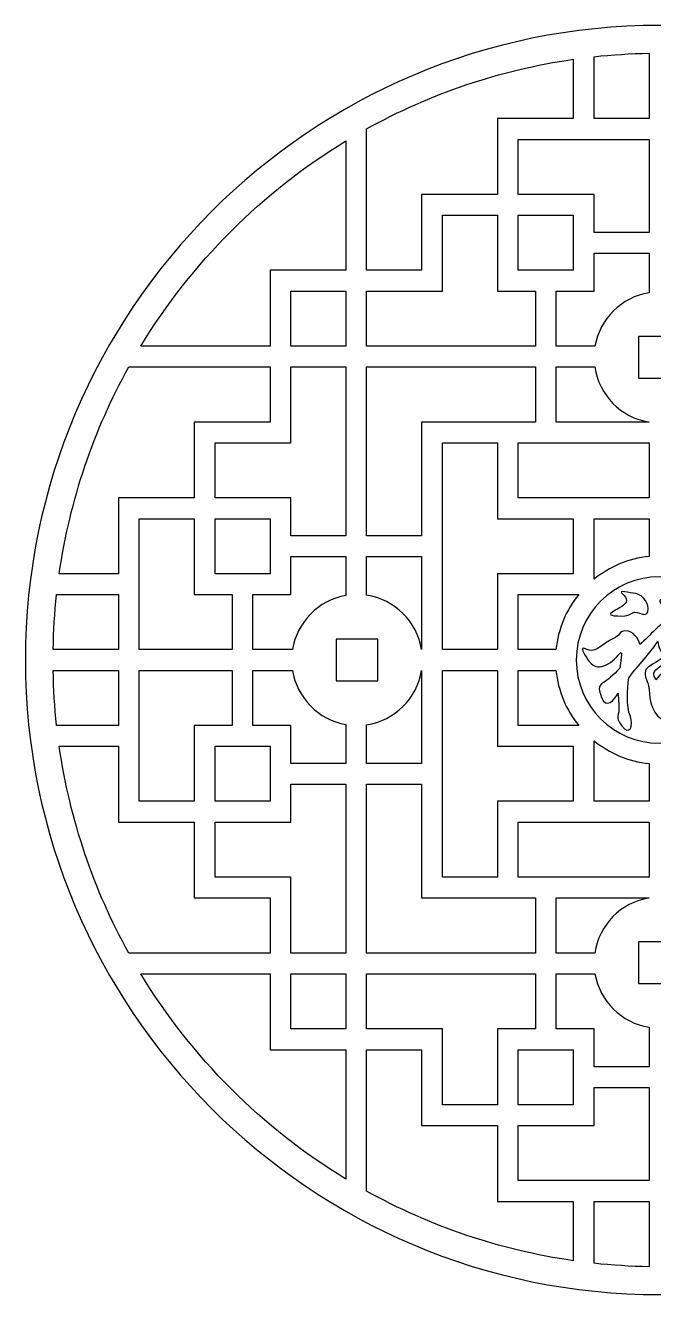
# Model space of a CAD drawing. Header units: centimetres. Extents: x -27 to -22.95, y -0.1 to 3.95.
# Drawn here: x -26.999 to -24.994, y -0.102 to 3.946 of the extents above; entities that cross this region are included whole.
import ezdxf

# ---------------------------------------------------------------- set-up
doc = ezdxf.new("R2010")
doc.units = ezdxf.units.CM
doc.header["$MEASUREMENT"] = 0
doc.layers.add('layer 1', color=7, linetype='Continuous')

msp = doc.modelspace()

# ---------------------------------------------------------------- linework, layer by layer
at = {"layer": 'layer 1', "color": 250}
for points, knots in [([(-24.97508, 3.94617), (-23.86027, 3.94617), (-22.95103, 3.03693), (-22.95103, 1.92211), (-22.95103, 1.92211), (-22.95103, 0.8073), (-23.86027, -0.10194), (-24.97508, -0.10194), (-24.97508, -0.10194), (-26.0899, -0.10194), (-26.99914, 0.8073), (-26.99914, 1.92211), (-26.99914, 1.92211), (-26.99914, 3.03693), (-26.0899, 3.94617), (-24.97508, 3.94617)], [0, 0, 0, 0, 0.2, 0.2, 0.2, 0.2, 0.4, 0.4, 0.4, 0.4, 0.6, 0.6, 0.6, 0.6, 1, 1, 1, 1]), ([(-25.18383, 3.84636), (-25.18383, 3.84636), (-25.18383, 3.64892), (-25.18383, 3.64892), (-25.18383, 3.64892), (-25.18383, 3.64892), (-25.00826, 3.64892), (-25.00826, 3.64892), (-25.00826, 3.64892), (-25.00826, 3.64892), (-25.00826, 3.85726), (-25.00826, 3.85726), (-25.00826, 3.85726), (-25.06745, 3.85624), (-25.12603, 3.85264), (-25.18383, 3.84636)], [0, 0, 0, 0, 0.2, 0.2, 0.2, 0.2, 0.4, 0.4, 0.4, 0.4, 0.6, 0.6, 0.6, 0.6, 1, 1, 1, 1]), ([(-25.49216, 3.64892), (-25.49216, 3.64892), (-25.25019, 3.64892), (-25.25019, 3.64892), (-25.25019, 3.64892), (-25.25019, 3.64892), (-25.25019, 3.83799), (-25.25019, 3.83799), (-25.25019, 3.83799), (-25.48627, 3.80414), (-25.70881, 3.72742), (-25.90968, 3.61605), (-25.90968, 3.61605), (-25.90968, 3.61605), (-25.90968, 3.16502), (-25.90968, 3.16502), (-25.90968, 3.16502), (-25.90968, 3.16502), (-25.73409, 3.16502), (-25.73409, 3.16502), (-25.73409, 3.16502), (-25.73409, 3.16502), (-25.73409, 3.40697), (-25.73409, 3.40697), (-25.73409, 3.40697), (-25.73409, 3.40697), (-25.49216, 3.40697), (-25.49216, 3.40697), (-25.49216, 3.40697), (-25.49216, 3.40697), (-25.49216, 3.64892), (-25.49216, 3.64892)], [0, 0, 0, 0, 0.1111111, 0.1111111, 0.1111111, 0.1111111, 0.2222222, 0.2222222, 0.2222222, 0.2222222, 0.3333333, 0.3333333, 0.3333333, 0.3333333, 0.4444444, 0.4444444, 0.4444444, 0.4444444, 0.5555556, 0.5555556, 0.5555556, 0.5555556, 0.6666667, 0.6666667, 0.6666667, 0.6666667, 0.7777778, 0.7777778, 0.7777778, 0.7777778, 1, 1, 1, 1]), ([(-26.6306, 2.92307), (-26.6306, 2.92307), (-26.21798, 2.92307), (-26.21798, 2.92307), (-26.21798, 2.92307), (-26.21798, 2.92307), (-26.21798, 3.16502), (-26.21798, 3.16502), (-26.21798, 3.16502), (-26.21798, 3.16502), (-25.97604, 3.16502), (-25.97604, 3.16502), (-25.97604, 3.16502), (-25.97604, 3.16502), (-25.97604, 3.57763), (-25.97604, 3.57763), (-25.97604, 3.57763), (-26.2432, 3.41535), (-26.46831, 3.19021), (-26.6306, 2.92307)], [0, 0, 0, 0, 0.1666667, 0.1666667, 0.1666667, 0.1666667, 0.3333333, 0.3333333, 0.3333333, 0.3333333, 0.5, 0.5, 0.5, 0.5, 0.6666667, 0.6666667, 0.6666667, 0.6666667, 1, 1, 1, 1]), ([(-25.00826, 3.286), (-25.00826, 3.286), (-25.00826, 3.58256), (-25.00826, 3.58256), (-25.00826, 3.58256), (-25.00826, 3.58256), (-25.4258, 3.58256), (-25.4258, 3.58256), (-25.4258, 3.58256), (-25.4258, 3.58256), (-25.4258, 3.40697), (-25.4258, 3.40697), (-25.4258, 3.40697), (-25.4258, 3.40697), (-25.18383, 3.40697), (-25.18383, 3.40697), (-25.18383, 3.40697), (-25.18383, 3.40697), (-25.18383, 3.286), (-25.18383, 3.286), (-25.18383, 3.286), (-25.18383, 3.286), (-25.00826, 3.286), (-25.00826, 3.286)], [0, 0, 0, 0, 0.1428571, 0.1428571, 0.1428571, 0.1428571, 0.2857143, 0.2857143, 0.2857143, 0.2857143, 0.4285714, 0.4285714, 0.4285714, 0.4285714, 0.5714286, 0.5714286, 0.5714286, 0.5714286, 0.7142857, 0.7142857, 0.7142857, 0.7142857, 1, 1, 1, 1]), ([(-25.90968, 3.09866), (-25.90968, 3.09866), (-25.90968, 2.92307), (-25.90968, 2.92307), (-25.90968, 2.92307), (-25.90968, 2.92307), (-25.37118, 2.92307), (-25.37118, 2.92307), (-25.37118, 2.92307), (-25.37118, 2.92307), (-25.37118, 3.09866), (-25.37118, 3.09866), (-25.37118, 3.09866), (-25.37118, 3.09866), (-25.49216, 3.09866), (-25.49216, 3.09866), (-25.49216, 3.09866), (-25.49216, 3.09866), (-25.49216, 3.34061), (-25.49216, 3.34061), (-25.49216, 3.34061), (-25.49216, 3.34061), (-25.66773, 3.34061), (-25.66773, 3.34061), (-25.66773, 3.34061), (-25.66773, 3.34061), (-25.66773, 3.09866), (-25.66773, 3.09866), (-25.66773, 3.09866), (-25.66773, 3.09866), (-25.90968, 3.09866), (-25.90968, 3.09866)], [0, 0, 0, 0, 0.1111111, 0.1111111, 0.1111111, 0.1111111, 0.2222222, 0.2222222, 0.2222222, 0.2222222, 0.3333333, 0.3333333, 0.3333333, 0.3333333, 0.4444444, 0.4444444, 0.4444444, 0.4444444, 0.5555556, 0.5555556, 0.5555556, 0.5555556, 0.6666667, 0.6666667, 0.6666667, 0.6666667, 0.7777778, 0.7777778, 0.7777778, 0.7777778, 1, 1, 1, 1]), ([(-25.25019, 3.34061), (-25.25019, 3.34061), (-25.4258, 3.34061), (-25.4258, 3.34061), (-25.4258, 3.34061), (-25.4258, 3.34061), (-25.4258, 3.16502), (-25.4258, 3.16502), (-25.4258, 3.16502), (-25.4258, 3.16502), (-25.25019, 3.16502), (-25.25019, 3.16502), (-25.25019, 3.16502), (-25.25019, 3.16502), (-25.25019, 3.34061), (-25.25019, 3.34061)], [0, 0, 0, 0, 0.2, 0.2, 0.2, 0.2, 0.4, 0.4, 0.4, 0.4, 0.6, 0.6, 0.6, 0.6, 1, 1, 1, 1]), ([(-25.18075, 2.92307), (-25.16555, 3.01032), (-25.09588, 3.07926), (-25.00826, 3.09335), (-25.00826, 3.09335), (-25.00826, 3.09335), (-25.00826, 3.21963), (-25.00826, 3.21963), (-25.00826, 3.21963), (-25.00826, 3.21963), (-25.18383, 3.21963), (-25.18383, 3.21963), (-25.18383, 3.21963), (-25.18383, 3.21963), (-25.18385, 3.09866), (-25.18385, 3.09866), (-25.18385, 3.09866), (-25.18385, 3.09866), (-25.30482, 3.09866), (-25.30482, 3.09866), (-25.30482, 3.09866), (-25.30482, 3.09866), (-25.30482, 2.92307), (-25.30482, 2.92307), (-25.30482, 2.92307), (-25.30482, 2.92307), (-25.18075, 2.92307), (-25.18075, 2.92307)], [0, 0, 0, 0, 0.125, 0.125, 0.125, 0.125, 0.25, 0.25, 0.25, 0.25, 0.375, 0.375, 0.375, 0.375, 0.5, 0.5, 0.5, 0.5, 0.625, 0.625, 0.625, 0.625, 0.75, 0.75, 0.75, 0.75, 1, 1, 1, 1]), ([(-25.97604, 2.92307), (-25.97604, 2.92307), (-25.97604, 3.09866), (-25.97604, 3.09866), (-25.97604, 3.09866), (-25.97604, 3.09866), (-26.15162, 3.09866), (-26.15162, 3.09866), (-26.15162, 3.09866), (-26.15162, 3.09866), (-26.15162, 2.92307), (-26.15162, 2.92307), (-26.15162, 2.92307), (-26.15162, 2.92307), (-25.97604, 2.92307), (-25.97604, 2.92307)], [0, 0, 0, 0, 0.2, 0.2, 0.2, 0.2, 0.4, 0.4, 0.4, 0.4, 0.6, 0.6, 0.6, 0.6, 1, 1, 1, 1]), ([(-25.04145, 2.95361), (-25.04145, 2.95361), (-24.90872, 2.95361), (-24.90872, 2.95361), (-24.90872, 2.95361), (-24.90872, 2.95361), (-24.90872, 2.82088), (-24.90872, 2.82088), (-24.90872, 2.82088), (-24.90872, 2.82088), (-25.04145, 2.82088), (-25.04145, 2.82088), (-25.04145, 2.82088), (-25.04145, 2.82088), (-25.04145, 2.95361), (-25.04145, 2.95361)], [0, 0, 0, 0, 0.2, 0.2, 0.2, 0.2, 0.4, 0.4, 0.4, 0.4, 0.6, 0.6, 0.6, 0.6, 1, 1, 1, 1]), ([(-26.89095, 2.19722), (-26.89095, 2.19722), (-26.70188, 2.19722), (-26.70188, 2.19722), (-26.70188, 2.19722), (-26.70188, 2.19722), (-26.70188, 2.43917), (-26.70188, 2.43917), (-26.70188, 2.43917), (-26.70188, 2.43917), (-26.45993, 2.43917), (-26.45993, 2.43917), (-26.45993, 2.43917), (-26.45993, 2.43917), (-26.45993, 2.68113), (-26.45993, 2.68113), (-26.45993, 2.68113), (-26.45993, 2.68113), (-26.21798, 2.68113), (-26.21798, 2.68113), (-26.21798, 2.68113), (-26.21798, 2.68113), (-26.21798, 2.85671), (-26.21798, 2.85671), (-26.21798, 2.85671), (-26.21798, 2.85671), (-26.66902, 2.85671), (-26.66902, 2.85671), (-26.66902, 2.85671), (-26.78042, 2.65586), (-26.85711, 2.4333), (-26.89095, 2.19722)], [0, 0, 0, 0, 0.1111111, 0.1111111, 0.1111111, 0.1111111, 0.2222222, 0.2222222, 0.2222222, 0.2222222, 0.3333333, 0.3333333, 0.3333333, 0.3333333, 0.4444444, 0.4444444, 0.4444444, 0.4444444, 0.5555556, 0.5555556, 0.5555556, 0.5555556, 0.6666667, 0.6666667, 0.6666667, 0.6666667, 0.7777778, 0.7777778, 0.7777778, 0.7777778, 1, 1, 1, 1]), ([(-25.97604, 2.3182), (-25.97604, 2.3182), (-25.97604, 2.85671), (-25.97604, 2.85671), (-25.97604, 2.85671), (-25.97604, 2.85671), (-26.15162, 2.85671), (-26.15162, 2.85671), (-26.15162, 2.85671), (-26.15162, 2.85671), (-26.15162, 2.61477), (-26.15162, 2.61477), (-26.15162, 2.61477), (-26.15162, 2.61477), (-26.39357, 2.61477), (-26.39357, 2.61477), (-26.39357, 2.61477), (-26.39357, 2.61477), (-26.39357, 2.43917), (-26.39357, 2.43917), (-26.39357, 2.43917), (-26.39357, 2.43917), (-26.15162, 2.43917), (-26.15162, 2.43917), (-26.15162, 2.43917), (-26.15162, 2.43917), (-26.15162, 2.3182), (-26.15162, 2.3182), (-26.15162, 2.3182), (-26.15162, 2.3182), (-25.97604, 2.3182), (-25.97604, 2.3182)], [0, 0, 0, 0, 0.1111111, 0.1111111, 0.1111111, 0.1111111, 0.2222222, 0.2222222, 0.2222222, 0.2222222, 0.3333333, 0.3333333, 0.3333333, 0.3333333, 0.4444444, 0.4444444, 0.4444444, 0.4444444, 0.5555556, 0.5555556, 0.5555556, 0.5555556, 0.6666667, 0.6666667, 0.6666667, 0.6666667, 0.7777778, 0.7777778, 0.7777778, 0.7777778, 1, 1, 1, 1]), ([(-25.90968, 2.85671), (-25.90968, 2.85671), (-25.90968, 2.3182), (-25.90968, 2.3182), (-25.90968, 2.3182), (-25.90968, 2.3182), (-25.73409, 2.3182), (-25.73409, 2.3182), (-25.73409, 2.3182), (-25.73409, 2.3182), (-25.73409, 2.68112), (-25.73409, 2.68112), (-25.73409, 2.68112), (-25.73409, 2.68112), (-25.37118, 2.68112), (-25.37118, 2.68112), (-25.37118, 2.68112), (-25.37118, 2.68112), (-25.37118, 2.85671), (-25.37118, 2.85671), (-25.37118, 2.85671), (-25.37118, 2.85671), (-25.90968, 2.85671), (-25.90968, 2.85671)], [0, 0, 0, 0, 0.1428571, 0.1428571, 0.1428571, 0.1428571, 0.2857143, 0.2857143, 0.2857143, 0.2857143, 0.4285714, 0.4285714, 0.4285714, 0.4285714, 0.5714286, 0.5714286, 0.5714286, 0.5714286, 0.7142857, 0.7142857, 0.7142857, 0.7142857, 1, 1, 1, 1]), ([(-25.00826, 2.68113), (-25.09764, 2.69551), (-25.16835, 2.76697), (-25.1816, 2.85671), (-25.1816, 2.85671), (-25.1816, 2.85671), (-25.30482, 2.85671), (-25.30482, 2.85671), (-25.30482, 2.85671), (-25.30482, 2.85671), (-25.30482, 2.68112), (-25.30482, 2.68112), (-25.30482, 2.68112), (-25.30482, 2.68112), (-25.00826, 2.68113), (-25.00826, 2.68113)], [0, 0, 0, 0, 0.2, 0.2, 0.2, 0.2, 0.4, 0.4, 0.4, 0.4, 0.6, 0.6, 0.6, 0.6, 1, 1, 1, 1]), ([(-25.66773, 1.95529), (-25.66773, 1.95529), (-25.49214, 1.95529), (-25.49214, 1.95529), (-25.49214, 1.95529), (-25.49214, 1.95529), (-25.49214, 2.19723), (-25.49214, 2.19723), (-25.49214, 2.19723), (-25.49214, 2.19723), (-25.25019, 2.19723), (-25.25019, 2.19723), (-25.25019, 2.19723), (-25.25019, 2.19723), (-25.25019, 2.37281), (-25.25019, 2.37281), (-25.25019, 2.37281), (-25.25019, 2.37281), (-25.49214, 2.37281), (-25.49214, 2.37281), (-25.49214, 2.37281), (-25.49214, 2.37281), (-25.49214, 2.61476), (-25.49214, 2.61476), (-25.49214, 2.61476), (-25.49214, 2.61476), (-25.66773, 2.61476), (-25.66773, 2.61476), (-25.66773, 2.61476), (-25.66773, 2.61476), (-25.66773, 1.95529), (-25.66773, 1.95529)], [0, 0, 0, 0, 0.1111111, 0.1111111, 0.1111111, 0.1111111, 0.2222222, 0.2222222, 0.2222222, 0.2222222, 0.3333333, 0.3333333, 0.3333333, 0.3333333, 0.4444444, 0.4444444, 0.4444444, 0.4444444, 0.5555556, 0.5555556, 0.5555556, 0.5555556, 0.6666667, 0.6666667, 0.6666667, 0.6666667, 0.7777778, 0.7777778, 0.7777778, 0.7777778, 1, 1, 1, 1]), ([(-25.00826, 2.43917), (-25.00826, 2.43917), (-25.00826, 2.61476), (-25.00826, 2.61476), (-25.00826, 2.61476), (-25.00826, 2.61476), (-25.42578, 2.61476), (-25.42578, 2.61476), (-25.42578, 2.61476), (-25.42578, 2.61476), (-25.42578, 2.43917), (-25.42578, 2.43917), (-25.42578, 2.43917), (-25.42578, 2.43917), (-25.00826, 2.43917), (-25.00826, 2.43917)], [0, 0, 0, 0, 0.2, 0.2, 0.2, 0.2, 0.4, 0.4, 0.4, 0.4, 0.6, 0.6, 0.6, 0.6, 1, 1, 1, 1]), ([(-26.63551, 1.95529), (-26.63551, 1.95529), (-26.33896, 1.95529), (-26.33896, 1.95529), (-26.33896, 1.95529), (-26.33896, 1.95529), (-26.33896, 2.13087), (-26.33896, 2.13087), (-26.33896, 2.13087), (-26.33896, 2.13087), (-26.45993, 2.13087), (-26.45993, 2.13087), (-26.45993, 2.13087), (-26.45993, 2.13087), (-26.45993, 2.37281), (-26.45993, 2.37281), (-26.45993, 2.37281), (-26.45993, 2.37281), (-26.63551, 2.37281), (-26.63551, 2.37281), (-26.63551, 2.37281), (-26.63551, 2.37281), (-26.63551, 1.95529), (-26.63551, 1.95529)], [0, 0, 0, 0, 0.1428571, 0.1428571, 0.1428571, 0.1428571, 0.2857143, 0.2857143, 0.2857143, 0.2857143, 0.4285714, 0.4285714, 0.4285714, 0.4285714, 0.5714286, 0.5714286, 0.5714286, 0.5714286, 0.7142857, 0.7142857, 0.7142857, 0.7142857, 1, 1, 1, 1]), ([(-26.21798, 2.19724), (-26.21798, 2.19724), (-26.21798, 2.37281), (-26.21798, 2.37281), (-26.21798, 2.37281), (-26.21798, 2.37281), (-26.39357, 2.37281), (-26.39357, 2.37281), (-26.39357, 2.37281), (-26.39357, 2.37281), (-26.39357, 2.19724), (-26.39357, 2.19724), (-26.39357, 2.19724), (-26.39357, 2.19724), (-26.21798, 2.19724), (-26.21798, 2.19724)], [0, 0, 0, 0, 0.2, 0.2, 0.2, 0.2, 0.4, 0.4, 0.4, 0.4, 0.6, 0.6, 0.6, 0.6, 1, 1, 1, 1]), ([(-25.18383, 2.17969), (-25.13484, 2.21949), (-25.07436, 2.24565), (-25.00826, 2.25227), (-25.00826, 2.25227), (-25.00826, 2.25227), (-25.00826, 2.37281), (-25.00826, 2.37281), (-25.00826, 2.37281), (-25.00826, 2.37281), (-25.18383, 2.37281), (-25.18383, 2.37281), (-25.18383, 2.37281), (-25.18383, 2.37281), (-25.18383, 2.17969), (-25.18383, 2.17969)], [0, 0, 0, 0, 0.2, 0.2, 0.2, 0.2, 0.4, 0.4, 0.4, 0.4, 0.6, 0.6, 0.6, 0.6, 1, 1, 1, 1]), ([(-26.14632, 1.95529), (-26.13223, 2.04291), (-26.06329, 2.11259), (-25.97604, 2.12778), (-25.97604, 2.12778), (-25.97604, 2.12778), (-25.97604, 2.25184), (-25.97604, 2.25184), (-25.97604, 2.25184), (-25.97604, 2.25184), (-26.15162, 2.25184), (-26.15162, 2.25184), (-26.15162, 2.25184), (-26.15162, 2.25184), (-26.15162, 2.13087), (-26.15162, 2.13087), (-26.15162, 2.13087), (-26.15162, 2.13087), (-26.27259, 2.13087), (-26.27259, 2.13087), (-26.27259, 2.13087), (-26.27259, 2.13087), (-26.27259, 1.95529), (-26.27259, 1.95529), (-26.27259, 1.95529), (-26.27259, 1.95529), (-26.14632, 1.95529), (-26.14632, 1.95529)], [0, 0, 0, 0, 0.125, 0.125, 0.125, 0.125, 0.25, 0.25, 0.25, 0.25, 0.375, 0.375, 0.375, 0.375, 0.5, 0.5, 0.5, 0.5, 0.625, 0.625, 0.625, 0.625, 0.75, 0.75, 0.75, 0.75, 1, 1, 1, 1]), ([(-25.90968, 2.12863), (-25.81994, 2.11538), (-25.74848, 2.04467), (-25.7341, 1.95529), (-25.7341, 1.95529), (-25.7341, 1.95529), (-25.73409, 2.25184), (-25.73409, 2.25184), (-25.73409, 2.25184), (-25.73409, 2.25184), (-25.90968, 2.25184), (-25.90968, 2.25184), (-25.90968, 2.25184), (-25.90968, 2.25184), (-25.90968, 2.12863), (-25.90968, 2.12863)], [0, 0, 0, 0, 0.2, 0.2, 0.2, 0.2, 0.4, 0.4, 0.4, 0.4, 0.6, 0.6, 0.6, 0.6, 1, 1, 1, 1]), ([(-24.97508, 2.18756), (-24.82888, 2.18756), (-24.70963, 2.06832), (-24.70963, 1.92211), (-24.70963, 1.92211), (-24.70963, 1.77591), (-24.82888, 1.65666), (-24.97508, 1.65666), (-24.97508, 1.65666), (-25.12129, 1.65666), (-25.24053, 1.77591), (-25.24053, 1.92211), (-25.24053, 1.92211), (-25.24053, 2.06832), (-25.12129, 2.18756), (-24.97508, 2.18756)], [0, 0, 0, 0, 0.2, 0.2, 0.2, 0.2, 0.4, 0.4, 0.4, 0.4, 0.6, 0.6, 0.6, 0.6, 1, 1, 1, 1]), ([(-24.98618, 1.85865), (-24.95525, 1.90065), (-24.89479, 1.91983), (-24.84386, 1.91983), (-24.84386, 1.91983), (-24.81949, 1.91983), (-24.77161, 1.9072), (-24.77161, 1.8758), (-24.77161, 1.8758), (-24.77161, 1.8374), (-24.79145, 1.75179), (-24.81841, 1.72486), (-24.81841, 1.72486), (-24.83253, 1.71075), (-24.84632, 1.69658), (-24.86138, 1.71571), (-24.86138, 1.71571), (-24.87205, 1.72927), (-24.88625, 1.73281), (-24.89586, 1.74887), (-24.89586, 1.74887), (-24.90133, 1.75078), (-24.9163, 1.74678), (-24.94074, 1.73687), (-24.94074, 1.73687), (-24.98677, 1.71626), (-25.00438, 1.78228), (-25.00698, 1.81463), (-25.00698, 1.81463), (-25.00853, 1.83396), (-25.01089, 1.84619), (-25.013, 1.85065), (-25.013, 1.85065), (-25.01995, 1.86533), (-25.02702, 1.88595), (-25.01245, 1.89781), (-25.01245, 1.89781), (-25.00671, 1.90249), (-24.98891, 1.91411), (-24.95935, 1.93241), (-24.95935, 1.93241), (-24.97198, 1.94978), (-24.97767, 1.96268), (-24.98036, 1.98077), (-24.98036, 1.98077), (-25.01052, 1.93694), (-25.053, 1.89411), (-25.07266, 1.86494), (-25.07266, 1.86494), (-25.07744, 1.82748), (-25.08224, 1.77719), (-25.06773, 1.74144), (-25.06773, 1.74144), (-25.05742, 1.71602), (-25.0687, 1.6752), (-25.09647, 1.71371), (-25.09647, 1.71371), (-25.10568, 1.72648), (-25.1107, 1.73449), (-25.1066, 1.74973), (-25.1066, 1.74973), (-25.10144, 1.76887), (-25.10728, 1.79631), (-25.1066, 1.81634), (-25.1066, 1.81634), (-25.11978, 1.79513), (-25.14492, 1.76292), (-25.15969, 1.8029), (-25.15969, 1.8029), (-25.16679, 1.82212), (-25.17399, 1.83904), (-25.15367, 1.85065), (-25.15367, 1.85065), (-25.1406, 1.85811), (-25.12302, 1.87352), (-25.10112, 1.89638), (-25.10112, 1.89638), (-25.10103, 1.89761), (-25.09344, 1.94556), (-25.09729, 1.94556), (-25.09729, 1.94556), (-25.09839, 1.94556), (-25.09966, 1.94479), (-25.10112, 1.94327), (-25.10112, 1.94327), (-25.1291, 1.91104), (-25.1741, 1.87439), (-25.2054, 1.92612), (-25.2054, 1.92612), (-25.2112, 1.93571), (-25.23548, 1.97022), (-25.20896, 1.95642), (-25.20896, 1.95642), (-25.18414, 1.94351), (-25.16286, 1.96617), (-25.14327, 1.97872), (-25.14327, 1.97872), (-25.13447, 1.98435), (-25.10773, 1.99601), (-25.10304, 2.00502), (-25.10304, 2.00502), (-25.09901, 2.01276), (-25.09076, 2.01474), (-25.08251, 2.01474), (-25.08251, 2.01474), (-25.05908, 2.01474), (-25.04252, 1.99171), (-25.03708, 1.97128), (-25.03708, 1.97128), (-25.00413, 2.00219), (-24.97134, 2.03693), (-24.93746, 2.06676), (-24.93746, 2.06676), (-24.95498, 2.07744), (-24.96479, 2.0863), (-24.96647, 2.09306), (-24.96647, 2.09306), (-24.97005, 2.10745), (-24.9848, 2.11594), (-24.95908, 2.11594), (-24.95908, 2.11594), (-24.93903, 2.11594), (-24.89859, 2.12749), (-24.88272, 2.13966), (-24.88272, 2.13966), (-24.86678, 2.15188), (-24.85862, 2.14569), (-24.84277, 2.13537), (-24.84277, 2.13537), (-24.81995, 2.12052), (-24.81783, 2.09164), (-24.84879, 2.09021), (-24.84879, 2.09021), (-24.87048, 2.0892), (-24.89366, 2.06948), (-24.90955, 2.05676), (-24.90955, 2.05676), (-24.91479, 2.05256), (-24.94665, 2.03154), (-24.94348, 2.0216), (-24.94348, 2.0216), (-24.92122, 2.03113), (-24.90543, 2.03951), (-24.89641, 2.04647), (-24.89641, 2.04647), (-24.86739, 2.06887), (-24.83182, 2.05484), (-24.83182, 2.01645), (-24.83182, 2.01645), (-24.83182, 1.99163), (-24.86608, 1.98784), (-24.85563, 1.96271), (-24.85563, 1.96271), (-24.85082, 1.95115), (-24.85969, 1.94847), (-24.87068, 1.94498), (-24.87068, 1.94498), (-24.8961, 1.93693), (-24.91945, 1.92672), (-24.9402, 1.91468), (-24.9402, 1.91468), (-24.94407, 1.91243), (-24.94832, 1.9119), (-24.95197, 1.91125), (-24.95197, 1.91125), (-24.95839, 1.91011), (-24.98946, 1.89523), (-24.99306, 1.8802), (-24.99306, 1.8802), (-24.99476, 1.87308), (-24.98983, 1.86742), (-24.98618, 1.85865)], [0, 0, 0, 0, 0.0227273, 0.0227273, 0.0227273, 0.0227273, 0.0454545, 0.0454545, 0.0454545, 0.0454545, 0.0681818, 0.0681818, 0.0681818, 0.0681818, 0.0909091, 0.0909091, 0.0909091, 0.0909091, 0.1136364, 0.1136364, 0.1136364, 0.1136364, 0.1363636, 0.1363636, 0.1363636, 0.1363636, 0.1590909, 0.1590909, 0.1590909, 0.1590909, 0.1818182, 0.1818182, 0.1818182, 0.1818182, 0.2045455, 0.2045455, 0.2045455, 0.2045455, 0.2272727, 0.2272727, 0.2272727, 0.2272727, 0.25, 0.25, 0.25, 0.25, 0.2727273, 0.2727273, 0.2727273, 0.2727273, 0.2954545, 0.2954545, 0.2954545, 0.2954545, 0.3181818, 0.3181818, 0.3181818, 0.3181818, 0.3409091, 0.3409091, 0.3409091, 0.3409091, 0.3636364, 0.3636364, 0.3636364, 0.3636364, 0.3863636, 0.3863636, 0.3863636, 0.3863636, 0.4090909, 0.4090909, 0.4090909, 0.4090909, 0.4318182, 0.4318182, 0.4318182, 0.4318182, 0.4545455, 0.4545455, 0.4545455, 0.4545455, 0.4772727, 0.4772727, 0.4772727, 0.4772727, 0.5, 0.5, 0.5, 0.5, 0.5227273, 0.5227273, 0.5227273, 0.5227273, 0.5454545, 0.5454545, 0.5454545, 0.5454545, 0.5681818, 0.5681818, 0.5681818, 0.5681818, 0.5909091, 0.5909091, 0.5909091, 0.5909091, 0.6136364, 0.6136364, 0.6136364, 0.6136364, 0.6363636, 0.6363636, 0.6363636, 0.6363636, 0.6590909, 0.6590909, 0.6590909, 0.6590909, 0.6818182, 0.6818182, 0.6818182, 0.6818182, 0.7045455, 0.7045455, 0.7045455, 0.7045455, 0.7272727, 0.7272727, 0.7272727, 0.7272727, 0.75, 0.75, 0.75, 0.75, 0.7727273, 0.7727273, 0.7727273, 0.7727273, 0.7954545, 0.7954545, 0.7954545, 0.7954545, 0.8181818, 0.8181818, 0.8181818, 0.8181818, 0.8409091, 0.8409091, 0.8409091, 0.8409091, 0.8636364, 0.8636364, 0.8636364, 0.8636364, 0.8863636, 0.8863636, 0.8863636, 0.8863636, 0.9090909, 0.9090909, 0.9090909, 0.9090909, 0.9318182, 0.9318182, 0.9318182, 0.9318182, 0.9545455, 0.9545455, 0.9545455, 0.9545455, 1, 1, 1, 1]), ([(-26.91023, 1.95529), (-26.91023, 1.95529), (-26.70188, 1.95529), (-26.70188, 1.95529), (-26.70188, 1.95529), (-26.70188, 1.95529), (-26.70188, 2.13086), (-26.70188, 2.13086), (-26.70188, 2.13086), (-26.70188, 2.13086), (-26.89933, 2.13086), (-26.89933, 2.13086), (-26.89933, 2.13086), (-26.90558, 2.07305), (-26.90923, 2.01449), (-26.91023, 1.95529)], [0, 0, 0, 0, 0.2, 0.2, 0.2, 0.2, 0.4, 0.4, 0.4, 0.4, 0.6, 0.6, 0.6, 0.6, 1, 1, 1, 1]), ([(-25.30524, 1.95529), (-25.29862, 2.02139), (-25.27247, 2.08188), (-25.23266, 2.13086), (-25.23266, 2.13086), (-25.23266, 2.13086), (-25.42578, 2.13086), (-25.42578, 2.13086), (-25.42578, 2.13086), (-25.42578, 2.13086), (-25.42578, 1.95529), (-25.42578, 1.95529), (-25.42578, 1.95529), (-25.42578, 1.95529), (-25.30524, 1.95529), (-25.30524, 1.95529)], [0, 0, 0, 0, 0.2, 0.2, 0.2, 0.2, 0.4, 0.4, 0.4, 0.4, 0.6, 0.6, 0.6, 0.6, 1, 1, 1, 1]), ([(-25.0941, 2.1405), (-25.08303, 2.1405), (-25.07192, 2.1358), (-25.05939, 2.1358), (-25.05939, 2.1358), (-25.03527, 2.1358), (-25.0109, 2.1096), (-25.0109, 2.0859), (-25.0109, 2.0859), (-25.0109, 2.05315), (-25.03416, 2.07416), (-25.05388, 2.07416), (-25.05388, 2.07416), (-25.05719, 2.07416), (-25.06197, 2.07211), (-25.06793, 2.06829), (-25.06793, 2.06829), (-25.0739, 2.06447), (-25.08216, 2.06242), (-25.09245, 2.06242), (-25.09245, 2.06242), (-25.18727, 2.06242), (-25.08033, 2.0857), (-25.08033, 2.11173), (-25.08033, 2.11173), (-25.08033, 2.11917), (-25.0847, 2.12644), (-25.093, 2.13345), (-25.093, 2.13345), (-25.09468, 2.13487), (-25.10006, 2.1405), (-25.0941, 2.1405)], [0, 0, 0, 0, 0.1111111, 0.1111111, 0.1111111, 0.1111111, 0.2222222, 0.2222222, 0.2222222, 0.2222222, 0.3333333, 0.3333333, 0.3333333, 0.3333333, 0.4444444, 0.4444444, 0.4444444, 0.4444444, 0.5555556, 0.5555556, 0.5555556, 0.5555556, 0.6666667, 0.6666667, 0.6666667, 0.6666667, 0.7777778, 0.7777778, 0.7777778, 0.7777778, 1, 1, 1, 1]), ([(-26.00658, 1.98848), (-26.00658, 1.98848), (-25.87385, 1.98848), (-25.87385, 1.98848), (-25.87385, 1.98848), (-25.87385, 1.98848), (-25.87385, 1.85575), (-25.87385, 1.85575), (-25.87385, 1.85575), (-25.87385, 1.85575), (-26.00658, 1.85575), (-26.00658, 1.85575), (-26.00658, 1.85575), (-26.00658, 1.85575), (-26.00658, 1.98848), (-26.00658, 1.98848)], [0, 0, 0, 0, 0.2, 0.2, 0.2, 0.2, 0.4, 0.4, 0.4, 0.4, 0.6, 0.6, 0.6, 0.6, 1, 1, 1, 1]), ([(-26.89933, 1.71333), (-26.89933, 1.71333), (-26.70188, 1.71333), (-26.70188, 1.71333), (-26.70188, 1.71333), (-26.70188, 1.71333), (-26.70188, 1.88893), (-26.70188, 1.88893), (-26.70188, 1.88893), (-26.70188, 1.88893), (-26.91023, 1.88893), (-26.91023, 1.88893), (-26.91023, 1.88893), (-26.90921, 1.82973), (-26.90561, 1.77114), (-26.89933, 1.71333)], [0, 0, 0, 0, 0.2, 0.2, 0.2, 0.2, 0.4, 0.4, 0.4, 0.4, 0.6, 0.6, 0.6, 0.6, 1, 1, 1, 1]), ([(-26.33896, 1.88893), (-26.33896, 1.88893), (-26.63551, 1.88893), (-26.63551, 1.88893), (-26.63551, 1.88893), (-26.63551, 1.88893), (-26.63551, 1.47139), (-26.63551, 1.47139), (-26.63551, 1.47139), (-26.63551, 1.47139), (-26.45993, 1.47139), (-26.45993, 1.47139), (-26.45993, 1.47139), (-26.45993, 1.47139), (-26.45993, 1.71333), (-26.45993, 1.71333), (-26.45993, 1.71333), (-26.45993, 1.71333), (-26.33896, 1.71333), (-26.33896, 1.71333), (-26.33896, 1.71333), (-26.33896, 1.71333), (-26.33896, 1.88893), (-26.33896, 1.88893)], [0, 0, 0, 0, 0.1428571, 0.1428571, 0.1428571, 0.1428571, 0.2857143, 0.2857143, 0.2857143, 0.2857143, 0.4285714, 0.4285714, 0.4285714, 0.4285714, 0.5714286, 0.5714286, 0.5714286, 0.5714286, 0.7142857, 0.7142857, 0.7142857, 0.7142857, 1, 1, 1, 1]), ([(-25.97604, 1.71645), (-26.06329, 1.73164), (-26.13223, 1.80132), (-26.14632, 1.88893), (-26.14632, 1.88893), (-26.14632, 1.88893), (-26.27259, 1.88893), (-26.27259, 1.88893), (-26.27259, 1.88893), (-26.27259, 1.88893), (-26.27259, 1.71333), (-26.27259, 1.71333), (-26.27259, 1.71333), (-26.27259, 1.71333), (-26.15162, 1.71333), (-26.15162, 1.71333), (-26.15162, 1.71333), (-26.15162, 1.71333), (-26.15162, 1.59236), (-26.15162, 1.59236), (-26.15162, 1.59236), (-26.15162, 1.59236), (-25.97604, 1.59236), (-25.97604, 1.59236), (-25.97604, 1.59236), (-25.97604, 1.59236), (-25.97604, 1.71645), (-25.97604, 1.71645)], [0, 0, 0, 0, 0.125, 0.125, 0.125, 0.125, 0.25, 0.25, 0.25, 0.25, 0.375, 0.375, 0.375, 0.375, 0.5, 0.5, 0.5, 0.5, 0.625, 0.625, 0.625, 0.625, 0.75, 0.75, 0.75, 0.75, 1, 1, 1, 1]), ([(-25.73411, 1.88893), (-25.74848, 1.79956), (-25.81994, 1.72884), (-25.90968, 1.71559), (-25.90968, 1.71559), (-25.90968, 1.71559), (-25.90968, 1.59236), (-25.90968, 1.59236), (-25.90968, 1.59236), (-25.90968, 1.59236), (-25.73409, 1.59236), (-25.73409, 1.59236), (-25.73409, 1.59236), (-25.73409, 1.59236), (-25.73411, 1.88893), (-25.73411, 1.88893)], [0, 0, 0, 0, 0.2, 0.2, 0.2, 0.2, 0.4, 0.4, 0.4, 0.4, 0.6, 0.6, 0.6, 0.6, 1, 1, 1, 1]), ([(-25.49214, 1.88893), (-25.49214, 1.88893), (-25.66773, 1.88893), (-25.66773, 1.88893), (-25.66773, 1.88893), (-25.66773, 1.88893), (-25.66773, 1.22944), (-25.66773, 1.22944), (-25.66773, 1.22944), (-25.66773, 1.22944), (-25.49214, 1.22944), (-25.49214, 1.22944), (-25.49214, 1.22944), (-25.49214, 1.22944), (-25.49214, 1.47138), (-25.49214, 1.47138), (-25.49214, 1.47138), (-25.49214, 1.47138), (-25.25019, 1.47138), (-25.25019, 1.47138), (-25.25019, 1.47138), (-25.25019, 1.47138), (-25.25019, 1.64696), (-25.25019, 1.64696), (-25.25019, 1.64696), (-25.25019, 1.64696), (-25.49214, 1.64697), (-25.49214, 1.64697), (-25.49214, 1.64697), (-25.49214, 1.64697), (-25.49214, 1.88893), (-25.49214, 1.88893)], [0, 0, 0, 0, 0.1111111, 0.1111111, 0.1111111, 0.1111111, 0.2222222, 0.2222222, 0.2222222, 0.2222222, 0.3333333, 0.3333333, 0.3333333, 0.3333333, 0.4444444, 0.4444444, 0.4444444, 0.4444444, 0.5555556, 0.5555556, 0.5555556, 0.5555556, 0.6666667, 0.6666667, 0.6666667, 0.6666667, 0.7777778, 0.7777778, 0.7777778, 0.7777778, 1, 1, 1, 1]), ([(-25.23263, 1.71332), (-25.27245, 1.76232), (-25.29862, 1.82282), (-25.30524, 1.88893), (-25.30524, 1.88893), (-25.30524, 1.88893), (-25.42578, 1.88893), (-25.42578, 1.88893), (-25.42578, 1.88893), (-25.42578, 1.88893), (-25.42578, 1.71332), (-25.42578, 1.71332), (-25.42578, 1.71332), (-25.42578, 1.71332), (-25.23263, 1.71332), (-25.23263, 1.71332)], [0, 0, 0, 0, 0.2, 0.2, 0.2, 0.2, 0.4, 0.4, 0.4, 0.4, 0.6, 0.6, 0.6, 0.6, 1, 1, 1, 1]), ([(-25.00826, 1.59196), (-25.07436, 1.59857), (-25.13484, 1.62473), (-25.18383, 1.66453), (-25.18383, 1.66453), (-25.18383, 1.66453), (-25.18383, 1.47138), (-25.18383, 1.47138), (-25.18383, 1.47138), (-25.18383, 1.47138), (-25.00826, 1.47138), (-25.00826, 1.47138), (-25.00826, 1.47138), (-25.00826, 1.47138), (-25.00826, 1.59196), (-25.00826, 1.59196)], [0, 0, 0, 0, 0.2, 0.2, 0.2, 0.2, 0.4, 0.4, 0.4, 0.4, 0.6, 0.6, 0.6, 0.6, 1, 1, 1, 1]), ([(-26.669, 0.98748), (-26.669, 0.98748), (-26.21798, 0.98748), (-26.21798, 0.98748), (-26.21798, 0.98748), (-26.21798, 0.98748), (-26.21798, 1.16308), (-26.21798, 1.16308), (-26.21798, 1.16308), (-26.21798, 1.16308), (-26.45993, 1.16308), (-26.45993, 1.16308), (-26.45993, 1.16308), (-26.45993, 1.16308), (-26.45993, 1.40502), (-26.45993, 1.40502), (-26.45993, 1.40502), (-26.45993, 1.40502), (-26.70188, 1.40502), (-26.70188, 1.40502), (-26.70188, 1.40502), (-26.70188, 1.40502), (-26.70188, 1.64696), (-26.70188, 1.64696), (-26.70188, 1.64696), (-26.70188, 1.64696), (-26.89095, 1.64696), (-26.89095, 1.64696), (-26.89095, 1.64696), (-26.85707, 1.4109), (-26.78041, 1.18834), (-26.669, 0.98748)], [0, 0, 0, 0, 0.1111111, 0.1111111, 0.1111111, 0.1111111, 0.2222222, 0.2222222, 0.2222222, 0.2222222, 0.3333333, 0.3333333, 0.3333333, 0.3333333, 0.4444444, 0.4444444, 0.4444444, 0.4444444, 0.5555556, 0.5555556, 0.5555556, 0.5555556, 0.6666667, 0.6666667, 0.6666667, 0.6666667, 0.7777778, 0.7777778, 0.7777778, 0.7777778, 1, 1, 1, 1]), ([(-26.39357, 1.47139), (-26.39357, 1.47139), (-26.21798, 1.47139), (-26.21798, 1.47139), (-26.21798, 1.47139), (-26.21798, 1.47139), (-26.21798, 1.64697), (-26.21798, 1.64697), (-26.21798, 1.64697), (-26.21798, 1.64697), (-26.39357, 1.64697), (-26.39357, 1.64697), (-26.39357, 1.64697), (-26.39357, 1.64697), (-26.39357, 1.47139), (-26.39357, 1.47139)], [0, 0, 0, 0, 0.2, 0.2, 0.2, 0.2, 0.4, 0.4, 0.4, 0.4, 0.6, 0.6, 0.6, 0.6, 1, 1, 1, 1]), ([(-25.97604, 0.98748), (-25.97604, 0.98748), (-25.97604, 1.526), (-25.97604, 1.526), (-25.97604, 1.526), (-25.97604, 1.526), (-26.15162, 1.526), (-26.15162, 1.526), (-26.15162, 1.526), (-26.15162, 1.526), (-26.15162, 1.40502), (-26.15162, 1.40502), (-26.15162, 1.40502), (-26.15162, 1.40502), (-26.39357, 1.40502), (-26.39357, 1.40502), (-26.39357, 1.40502), (-26.39357, 1.40502), (-26.39357, 1.22944), (-26.39357, 1.22944), (-26.39357, 1.22944), (-26.39357, 1.22944), (-26.15162, 1.22944), (-26.15162, 1.22944), (-26.15162, 1.22944), (-26.15162, 1.22944), (-26.15162, 0.98748), (-26.15162, 0.98748), (-26.15162, 0.98748), (-26.15162, 0.98748), (-25.97604, 0.98748), (-25.97604, 0.98748)], [0, 0, 0, 0, 0.1111111, 0.1111111, 0.1111111, 0.1111111, 0.2222222, 0.2222222, 0.2222222, 0.2222222, 0.3333333, 0.3333333, 0.3333333, 0.3333333, 0.4444444, 0.4444444, 0.4444444, 0.4444444, 0.5555556, 0.5555556, 0.5555556, 0.5555556, 0.6666667, 0.6666667, 0.6666667, 0.6666667, 0.7777778, 0.7777778, 0.7777778, 0.7777778, 1, 1, 1, 1]), ([(-25.90968, 1.526), (-25.90968, 1.526), (-25.90968, 0.98748), (-25.90968, 0.98748), (-25.90968, 0.98748), (-25.90968, 0.98748), (-25.37117, 0.98748), (-25.37117, 0.98748), (-25.37117, 0.98748), (-25.37117, 0.98748), (-25.37117, 1.16308), (-25.37117, 1.16308), (-25.37117, 1.16308), (-25.37117, 1.16308), (-25.73409, 1.16308), (-25.73409, 1.16308), (-25.73409, 1.16308), (-25.73409, 1.16308), (-25.73409, 1.526), (-25.73409, 1.526), (-25.73409, 1.526), (-25.73409, 1.526), (-25.90968, 1.526), (-25.90968, 1.526)], [0, 0, 0, 0, 0.1428571, 0.1428571, 0.1428571, 0.1428571, 0.2857143, 0.2857143, 0.2857143, 0.2857143, 0.4285714, 0.4285714, 0.4285714, 0.4285714, 0.5714286, 0.5714286, 0.5714286, 0.5714286, 0.7142857, 0.7142857, 0.7142857, 0.7142857, 1, 1, 1, 1]), ([(-25.00826, 1.22944), (-25.00826, 1.22944), (-25.00826, 1.40502), (-25.00826, 1.40502), (-25.00826, 1.40502), (-25.00826, 1.40502), (-25.42578, 1.40502), (-25.42578, 1.40502), (-25.42578, 1.40502), (-25.42578, 1.40502), (-25.42578, 1.22944), (-25.42578, 1.22944), (-25.42578, 1.22944), (-25.42578, 1.22944), (-25.00826, 1.22944), (-25.00826, 1.22944)], [0, 0, 0, 0, 0.2, 0.2, 0.2, 0.2, 0.4, 0.4, 0.4, 0.4, 0.6, 0.6, 0.6, 0.6, 1, 1, 1, 1]), ([(-25.1816, 0.98748), (-25.16836, 1.07723), (-25.09765, 1.14869), (-25.00826, 1.16306), (-25.00826, 1.16306), (-25.00826, 1.16306), (-25.30481, 1.16308), (-25.30481, 1.16308), (-25.30481, 1.16308), (-25.30481, 1.16308), (-25.30481, 0.98748), (-25.30481, 0.98748), (-25.30481, 0.98748), (-25.30481, 0.98748), (-25.1816, 0.98748), (-25.1816, 0.98748)], [0, 0, 0, 0, 0.2, 0.2, 0.2, 0.2, 0.4, 0.4, 0.4, 0.4, 0.6, 0.6, 0.6, 0.6, 1, 1, 1, 1]), ([(-25.04145, 1.02332), (-25.04145, 1.02332), (-24.90872, 1.02332), (-24.90872, 1.02332), (-24.90872, 1.02332), (-24.90872, 1.02332), (-24.90872, 0.89059), (-24.90872, 0.89059), (-24.90872, 0.89059), (-24.90872, 0.89059), (-25.04145, 0.89059), (-25.04145, 0.89059), (-25.04145, 0.89059), (-25.04145, 0.89059), (-25.04145, 1.02332), (-25.04145, 1.02332)], [0, 0, 0, 0, 0.2, 0.2, 0.2, 0.2, 0.4, 0.4, 0.4, 0.4, 0.6, 0.6, 0.6, 0.6, 1, 1, 1, 1]), ([(-25.97604, 0.2666), (-25.97604, 0.2666), (-25.97604, 0.67918), (-25.97604, 0.67918), (-25.97604, 0.67918), (-25.97604, 0.67918), (-26.21798, 0.67918), (-26.21798, 0.67918), (-26.21798, 0.67918), (-26.21798, 0.67918), (-26.21798, 0.92112), (-26.21798, 0.92112), (-26.21798, 0.92112), (-26.21798, 0.92112), (-26.63057, 0.92112), (-26.63057, 0.92112), (-26.63057, 0.92112), (-26.46827, 0.65398), (-26.24319, 0.42888), (-25.97604, 0.2666)], [0, 0, 0, 0, 0.1666667, 0.1666667, 0.1666667, 0.1666667, 0.3333333, 0.3333333, 0.3333333, 0.3333333, 0.5, 0.5, 0.5, 0.5, 0.6666667, 0.6666667, 0.6666667, 0.6666667, 1, 1, 1, 1]), ([(-25.97604, 0.74555), (-25.97604, 0.74555), (-25.97604, 0.92112), (-25.97604, 0.92112), (-25.97604, 0.92112), (-25.97604, 0.92112), (-26.15162, 0.92112), (-26.15162, 0.92112), (-26.15162, 0.92112), (-26.15162, 0.92112), (-26.15162, 0.74555), (-26.15162, 0.74555), (-26.15162, 0.74555), (-26.15162, 0.74555), (-25.97604, 0.74555), (-25.97604, 0.74555)], [0, 0, 0, 0, 0.2, 0.2, 0.2, 0.2, 0.4, 0.4, 0.4, 0.4, 0.6, 0.6, 0.6, 0.6, 1, 1, 1, 1]), ([(-25.90968, 0.92112), (-25.90968, 0.92112), (-25.90968, 0.74555), (-25.90968, 0.74555), (-25.90968, 0.74555), (-25.90968, 0.74555), (-25.66773, 0.74555), (-25.66773, 0.74555), (-25.66773, 0.74555), (-25.66773, 0.74555), (-25.66773, 0.5036), (-25.66773, 0.5036), (-25.66773, 0.5036), (-25.66773, 0.5036), (-25.49214, 0.5036), (-25.49214, 0.5036), (-25.49214, 0.5036), (-25.49214, 0.5036), (-25.49214, 0.74555), (-25.49214, 0.74555), (-25.49214, 0.74555), (-25.49214, 0.74555), (-25.37117, 0.74553), (-25.37117, 0.74553), (-25.37117, 0.74553), (-25.37117, 0.74553), (-25.37117, 0.92112), (-25.37117, 0.92112), (-25.37117, 0.92112), (-25.37117, 0.92112), (-25.90968, 0.92112), (-25.90968, 0.92112)], [0, 0, 0, 0, 0.1111111, 0.1111111, 0.1111111, 0.1111111, 0.2222222, 0.2222222, 0.2222222, 0.2222222, 0.3333333, 0.3333333, 0.3333333, 0.3333333, 0.4444444, 0.4444444, 0.4444444, 0.4444444, 0.5555556, 0.5555556, 0.5555556, 0.5555556, 0.6666667, 0.6666667, 0.6666667, 0.6666667, 0.7777778, 0.7777778, 0.7777778, 0.7777778, 1, 1, 1, 1]), ([(-25.00826, 0.75085), (-25.09588, 0.76494), (-25.16555, 0.83388), (-25.18075, 0.92112), (-25.18075, 0.92112), (-25.18075, 0.92112), (-25.30481, 0.92112), (-25.30481, 0.92112), (-25.30481, 0.92112), (-25.30481, 0.92112), (-25.30481, 0.74553), (-25.30481, 0.74553), (-25.30481, 0.74553), (-25.30481, 0.74553), (-25.18383, 0.74555), (-25.18383, 0.74555), (-25.18383, 0.74555), (-25.18383, 0.74555), (-25.18383, 0.62457), (-25.18383, 0.62457), (-25.18383, 0.62457), (-25.18383, 0.62457), (-25.00826, 0.62457), (-25.00826, 0.62457), (-25.00826, 0.62457), (-25.00826, 0.62457), (-25.00826, 0.75085), (-25.00826, 0.75085)], [0, 0, 0, 0, 0.125, 0.125, 0.125, 0.125, 0.25, 0.25, 0.25, 0.25, 0.375, 0.375, 0.375, 0.375, 0.5, 0.5, 0.5, 0.5, 0.625, 0.625, 0.625, 0.625, 0.75, 0.75, 0.75, 0.75, 1, 1, 1, 1]), ([(-25.25019, 0.00624), (-25.25019, 0.00624), (-25.25019, 0.19529), (-25.25019, 0.19529), (-25.25019, 0.19529), (-25.25019, 0.19529), (-25.49214, 0.19529), (-25.49214, 0.19529), (-25.49214, 0.19529), (-25.49214, 0.19529), (-25.49214, 0.43724), (-25.49214, 0.43724), (-25.49214, 0.43724), (-25.49214, 0.43724), (-25.73409, 0.43724), (-25.73409, 0.43724), (-25.73409, 0.43724), (-25.73409, 0.43724), (-25.73409, 0.67918), (-25.73409, 0.67918), (-25.73409, 0.67918), (-25.73409, 0.67918), (-25.90968, 0.67918), (-25.90968, 0.67918), (-25.90968, 0.67918), (-25.90968, 0.67918), (-25.90968, 0.22818), (-25.90968, 0.22818), (-25.90968, 0.22818), (-25.70881, 0.11678), (-25.48628, 0.04008), (-25.25019, 0.00624)], [0, 0, 0, 0, 0.1111111, 0.1111111, 0.1111111, 0.1111111, 0.2222222, 0.2222222, 0.2222222, 0.2222222, 0.3333333, 0.3333333, 0.3333333, 0.3333333, 0.4444444, 0.4444444, 0.4444444, 0.4444444, 0.5555556, 0.5555556, 0.5555556, 0.5555556, 0.6666667, 0.6666667, 0.6666667, 0.6666667, 0.7777778, 0.7777778, 0.7777778, 0.7777778, 1, 1, 1, 1]), ([(-25.42578, 0.67917), (-25.42578, 0.67917), (-25.42578, 0.5036), (-25.42578, 0.5036), (-25.42578, 0.5036), (-25.42578, 0.5036), (-25.2502, 0.5036), (-25.2502, 0.5036), (-25.2502, 0.5036), (-25.2502, 0.5036), (-25.2502, 0.67917), (-25.2502, 0.67917), (-25.2502, 0.67917), (-25.2502, 0.67917), (-25.42578, 0.67917), (-25.42578, 0.67917)], [0, 0, 0, 0, 0.2, 0.2, 0.2, 0.2, 0.4, 0.4, 0.4, 0.4, 0.6, 0.6, 0.6, 0.6, 1, 1, 1, 1]), ([(-25.00826, 0.26165), (-25.00826, 0.26165), (-25.00826, 0.55821), (-25.00826, 0.55821), (-25.00826, 0.55821), (-25.00826, 0.55821), (-25.18383, 0.55821), (-25.18383, 0.55821), (-25.18383, 0.55821), (-25.18383, 0.55821), (-25.18383, 0.43724), (-25.18383, 0.43724), (-25.18383, 0.43724), (-25.18383, 0.43724), (-25.42578, 0.43724), (-25.42578, 0.43724), (-25.42578, 0.43724), (-25.42578, 0.43724), (-25.42578, 0.26165), (-25.42578, 0.26165), (-25.42578, 0.26165), (-25.42578, 0.26165), (-25.00826, 0.26165), (-25.00826, 0.26165)], [0, 0, 0, 0, 0.1428571, 0.1428571, 0.1428571, 0.1428571, 0.2857143, 0.2857143, 0.2857143, 0.2857143, 0.4285714, 0.4285714, 0.4285714, 0.4285714, 0.5714286, 0.5714286, 0.5714286, 0.5714286, 0.7142857, 0.7142857, 0.7142857, 0.7142857, 1, 1, 1, 1]), ([(-25.00826, -0.01304), (-25.00826, -0.01304), (-25.00826, 0.19529), (-25.00826, 0.19529), (-25.00826, 0.19529), (-25.00826, 0.19529), (-25.18383, 0.19529), (-25.18383, 0.19529), (-25.18383, 0.19529), (-25.18383, 0.19529), (-25.18383, -0.00213), (-25.18383, -0.00213), (-25.18383, -0.00213), (-25.12602, -0.00838), (-25.06746, -0.01203), (-25.00826, -0.01304)], [0, 0, 0, 0, 0.2, 0.2, 0.2, 0.2, 0.4, 0.4, 0.4, 0.4, 0.6, 0.6, 0.6, 0.6, 1, 1, 1, 1])]:
    msp.add_open_spline(points, degree=3, knots=knots, dxfattribs=at)

doc.saveas('drawing.dxf')
